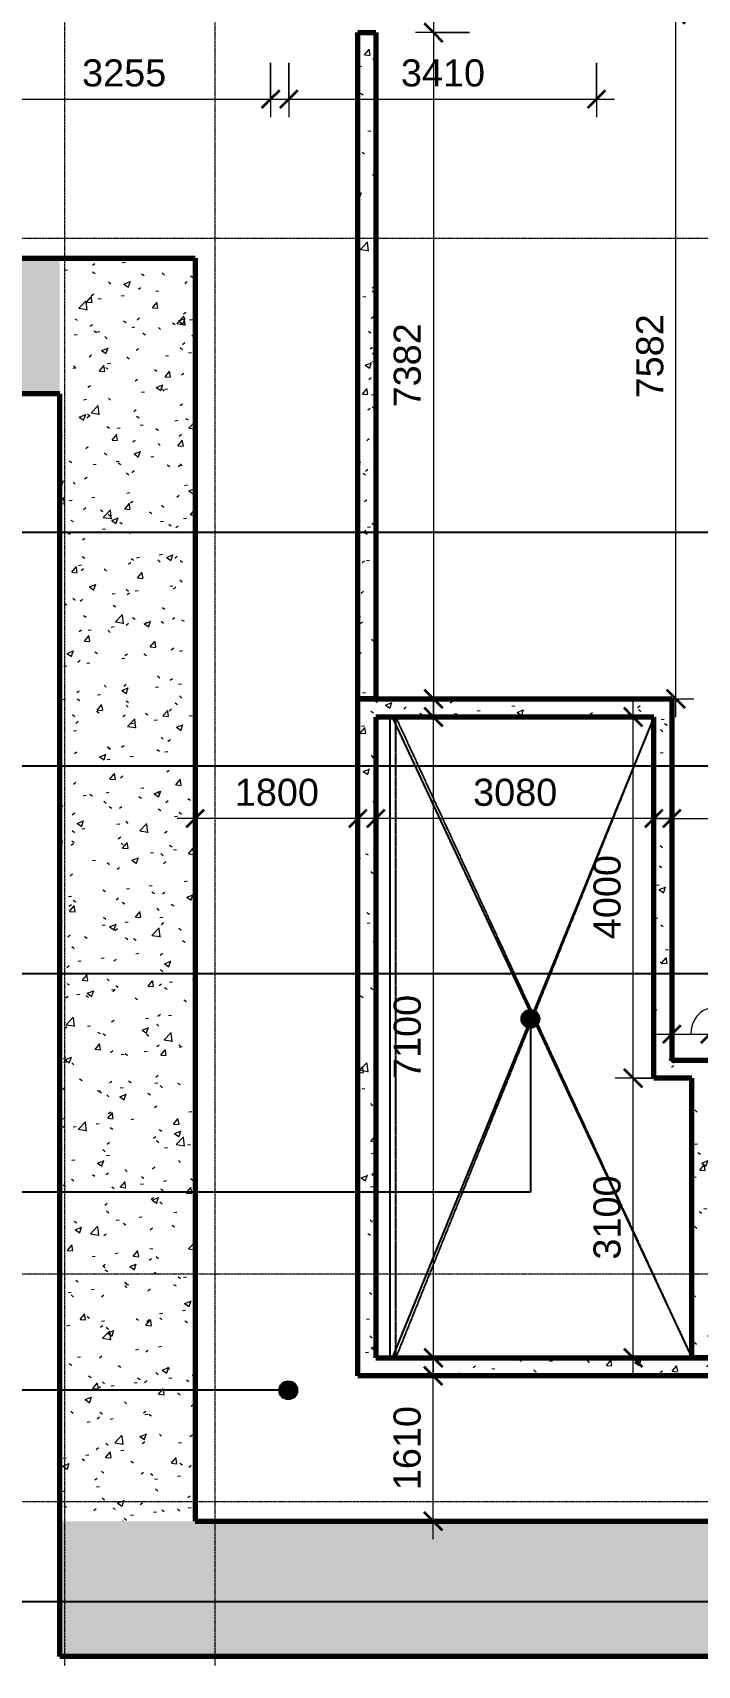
# Model space of a CAD drawing. Header units: millimetres. Extents: x -726048 to -647426, y -20687 to 18995.
# Drawn here: x -699438 to -692075, y -20130 to -2041 of the extents above; entities that cross this region are included whole.
import ezdxf

# ---------------------------------------------------------------- set-up
doc = ezdxf.new("R2010")
doc.units = ezdxf.units.MM
doc.linetypes.add('DPA_Grid _ Level 100', pattern=[10, 5.5, -1.6, 1.3, -1.6])
doc.linetypes.add('DPA_Overhead 100', pattern=[2.75, 1.75, -1])
for name, color, linetype, lineweight in [('_ _ A-DETL-OPENING', 1, 'Continuous', 25), ('A-ANNO-DIMS', 1, 'Continuous', 9), ('A-ANNO-DIMS-100', 1, 'Continuous', 9), ('A-FLOR-E', 2, 'Continuous', 35), ('A-FLOR-OVHD', 2, 'DPA_Overhead 100', 25), ('A-ROOM-IDEN', 3, 'Continuous', 25), ('A-WALL', 5, 'Continuous', 35), ('A-WALL-PATT', 1, 'Continuous', 35), ('S-GRID', 251, 'Continuous', 9), ('WALL-E', 2, 'Continuous', 35)]:
    doc.layers.add(name, color=color, linetype=linetype, lineweight=lineweight)
doc.styles.add('Arial_2', font='arial.ttf', dxfattribs={"height": 300})
doc.dimstyles.new('DPA-DIM-3_0_T-T', dxfattribs={"dimscale": 304.8, "dimtxt": 306.07782, "dimasz": 0.656168, "dimexe": 0.656168, "dimexo": 0.0625, "dimgap": 0.164042, "dimtad": 1, "dimdec": 0, "dimzin": 0, "dimdsep": 46, "dimtxsty": 'Arial_2', "dimblk1": 'OBLIQUE', "dimblk2": 'OBLIQUE', "dimsah": 1, "dimcen": 0.09, "dimdle": 0.656168, "dimadec": 8, "dimazin": 0, "dimtfac": 1, "dimtdec": 4, "dimtix": 1, "dimtmove": 0, "dimatfit": 3, "dimfxl": 1.312336, "dimfxlon": 1, "dimtvp": 1, "dimtolj": 1, "dimtzin": 0, "dimarcsym": 2})
doc.dimstyles.new('DPA-DIM-3_0_T-T_1', dxfattribs={"dimscale": 304.8, "dimtxt": 306.07782, "dimasz": 0.656168, "dimexe": 0.656168, "dimexo": 0.0625, "dimgap": 0.164042, "dimtad": 1, "dimdec": 0, "dimzin": 0, "dimdsep": 46, "dimtxsty": 'Arial_2', "dimblk1": 'OBLIQUE', "dimblk2": 'OBLIQUE', "dimsah": 1, "dimcen": 0.09, "dimdle": 0.656168, "dimadec": 8, "dimazin": 0, "dimtfac": 1, "dimtdec": 4, "dimtix": 1, "dimtmove": 1, "dimatfit": 3, "dimfxl": 1.312336, "dimfxlon": 1, "dimtvp": 1, "dimtolj": 1, "dimtzin": 0, "dimarcsym": 2})
pattern_1 = [(50, (0, 0), (728.7365, -63.7558), [76.2, -838.2]), (355, (0, 0), (-140.9716, 764.2276), [60.96, -670.56]), (100.451, (60.7, -5.3), (587.77, 700.46675), [64.76, -712.36]), (46.184, (0, 203.2), (1084.3162, -168.171), [114.3, -1257.3]), (96.636, (90.4, 189.2), (949.6099, 989.7098), [97.14, -1068.54]), (351.184, (0, 203.2), (949.6206, 989.7012), [91.44, -1005.84]), (21, (101.6, 152.4), (606.45787, -409.06057), [76.2, -838.2]), (326, (101.6, 152.4), (247.20834, 736.7529), [60.96, -670.56]), (71.451, (152.14, 118.3), (853.66825, 327.6855), [64.76, -712.36]), (37.5, (0, 0), (12.35469, 338.22012), [33.528, -628.904, 33.528, -647.192, -673.1]), (37.5, (0, 0), (12.35469, 338.22012), [-1343.152, 33.528, -639.572]), (7.5, (0, 0), (267.27887, 400.72213), [33.528, -354.584, 33.528, -613.664, -256.54]), (7.5, (0, 0), (267.27887, 400.72213), [-1035.304, 33.528, -223.012]), (327.5, (-226.57, 0), (542.36333, -22.91534), [33.528, -220.472, 33.528, -758.952, -1051.56]), (327.5, (-226.57, 0), (542.36333, -22.91534), [-1046.48, 33.528, -1018.032]), (317.5, (-328.17, 0), (592.51696, 101.7071), [33.528, -296.672, 33.528, -492.76, -746.76]), (317.5, (-328.17, 0), (592.51696, 101.7071), [-856.488, 33.528, -713.232])]

# ---------------------------------------------------------------- blocks, each defined once
blk = doc.blocks.new('DIMBLOCK23-4253-01 ENLARGED CONCOURSE LEVEL - REFLECTED CEILING PLAN - SHEET 4')
at = {"layer": 'A-ANNO-DIMS-100', "lineweight": 35, "transparency": 16777216}
for p, q in [((-694999, -2041), (-695099, -1941)), ((-694999, -2041), (-694899, -2141)), ((-694999, -9423), (-695099, -9323)), ((-694999, -9423), (-694899, -9523))]:
    blk.add_line(p, q, dxfattribs=at)
at = {"layer": 'A-ANNO-DIMS-100', "transparency": 16777216}
for p, q in [((-694999, -1841), (-694999, -9623)), ((-694599, -2041), (-695199, -2041)), ((-694999, -2041), (-694599, -2041)), ((-694599, -9423), (-695199, -9423)), ((-694999, -9423), (-694599, -9423))]:
    blk.add_line(p, q, dxfattribs=at)
at = {"layer": 'A-ANNO-DIMS-100', "color": 0, "transparency": 16777216, "insert": (-695439, -6193), "char_height": 300, "width": 1107.53, "attachment_point": 1, "rotation": 90, "line_spacing_factor": 0.941778, "style": 'Arial_2'}
blk.add_mtext('7382', dxfattribs=at)
blk = doc.blocks.new('_Oblique')
at = {"color": 0, "linetype": 'ByBlock', "lineweight": -2}
blk.add_line((-0.5, -0.5), (0.5, 0.5), dxfattribs=at)
blk = doc.blocks.new('DIMBLOCK24-4253-01 ENLARGED CONCOURSE LEVEL - REFLECTED CEILING PLAN - SHEET 4')
at = {"layer": 'A-ANNO-DIMS-100', "lineweight": 35, "transparency": 16777216}
for p, q in [((-694999, -9623), (-695099, -9523)), ((-694999, -9623), (-694899, -9723)), ((-694999, -16723), (-695099, -16623)), ((-694999, -16723), (-694899, -16823))]:
    blk.add_line(p, q, dxfattribs=at)
at = {"layer": 'A-ANNO-DIMS-100', "transparency": 16777216}
for p, q in [((-694999, -16923), (-694999, -9423)), ((-695399, -9623), (-694799, -9623)), ((-694999, -9623), (-695399, -9623)), ((-695399, -16723), (-694799, -16723)), ((-694999, -16723), (-695399, -16723))]:
    blk.add_line(p, q, dxfattribs=at)
at = {"layer": 'A-ANNO-DIMS-100', "color": 0, "transparency": 16777216, "insert": (-695439, -13634), "char_height": 300, "width": 1107.53, "attachment_point": 1, "rotation": 90, "line_spacing_factor": 0.941778, "style": 'Arial_2'}
blk.add_mtext('7100', dxfattribs=at)
blk = doc.blocks.new('DIMBLOCK25-4253-01 ENLARGED CONCOURSE LEVEL - REFLECTED CEILING PLAN - SHEET 4')
at = {"layer": 'A-ANNO-DIMS-100', "transparency": 16777216}
for p, q in [((-695001, -18733), (-695001, -16723)), ((-695401, -16923), (-694801, -16923)), ((-695001, -16923), (-695401, -16923)), ((-695401, -18533), (-694801, -18533)), ((-695001, -18533), (-695401, -18533))]:
    blk.add_line(p, q, dxfattribs=at)
at = {"layer": 'A-ANNO-DIMS-100', "lineweight": 35, "transparency": 16777216}
for p, q in [((-695001, -16923), (-695101, -16823)), ((-695001, -16923), (-694901, -17023)), ((-695001, -18533), (-695101, -18433)), ((-695001, -18533), (-694901, -18633))]:
    blk.add_line(p, q, dxfattribs=at)
at = {"layer": 'A-ANNO-DIMS-100', "color": 0, "transparency": 16777216, "insert": (-695441, -18189), "char_height": 300, "width": 1107.53, "attachment_point": 1, "rotation": 90, "line_spacing_factor": 0.941778, "style": 'Arial_2'}
blk.add_mtext('1610', dxfattribs=at)
blk = doc.blocks.new('DIMBLOCK38-4253-01 ENLARGED CONCOURSE LEVEL - REFLECTED CEILING PLAN - SHEET 4')
at = {"layer": 'A-ANNO-DIMS-100', "transparency": 16777216}
for p, q in [((-692357, -12737), (-692357, -13337)), ((-692357, -13137), (-692357, -12737)), ((-691937, -13537), (-691937, -12937)), ((-692557, -13137), (-691937, -13137)), ((-691937, -13137), (-691937, -13537))]:
    blk.add_line(p, q, dxfattribs=at)
at = {"layer": 'A-ANNO-DIMS-100', "lineweight": 35, "transparency": 16777216}
for p, q in [((-692357, -13137), (-692457, -13237)), ((-692357, -13137), (-692257, -13037)), ((-691937, -13137), (-692037, -13237)), ((-691937, -13137), (-691837, -13037))]:
    blk.add_line(p, q, dxfattribs=at)
at = {"layer": 'A-ANNO-DIMS-100', "transparency": 16777216}
blk.add_ellipse((-691916, -13137), major_axis=(0, 285), ratio=0.811627, start_param=0, end_param=1.570796, dxfattribs=at)
at = {"layer": 'A-ANNO-DIMS-100', "color": 0, "transparency": 16777216, "insert": (-691916, -12697), "char_height": 300, "width": 830.65, "attachment_point": 1, "line_spacing_factor": 0.941778, "style": 'Arial_2'}
blk.add_mtext('420', dxfattribs=at)
blk = doc.blocks.new('DIMBLOCK40-4253-01 ENLARGED CONCOURSE LEVEL - REFLECTED CEILING PLAN - SHEET 4')
at = {"layer": 'A-ANNO-DIMS-100', "transparency": 16777216}
for p, q in [((-695637, -11146), (-695637, -10546)), ((-692557, -11146), (-692557, -10546)), ((-692357, -10746), (-695837, -10746)), ((-695637, -10746), (-695637, -11146)), ((-692557, -10746), (-692557, -11146))]:
    blk.add_line(p, q, dxfattribs=at)
at = {"layer": 'A-ANNO-DIMS-100', "lineweight": 35, "transparency": 16777216}
for p, q in [((-695637, -10746), (-695537, -10646)), ((-692557, -10746), (-692457, -10646)), ((-695637, -10746), (-695737, -10846)), ((-692557, -10746), (-692657, -10846))]:
    blk.add_line(p, q, dxfattribs=at)
at = {"layer": 'A-ANNO-DIMS-100', "color": 0, "transparency": 16777216, "insert": (-694559, -10307), "char_height": 300, "width": 1107.53, "attachment_point": 1, "line_spacing_factor": 0.941778, "style": 'Arial_2'}
blk.add_mtext('3080', dxfattribs=at)
blk = doc.blocks.new('DIMBLOCK41-4253-01 ENLARGED CONCOURSE LEVEL - REFLECTED CEILING PLAN - SHEET 4')
at = {"layer": 'A-ANNO-DIMS-100', "transparency": 16777216}
for p, q in [((-700057, -2377), (-700057, -2977)), ((-700057, -2777), (-700057, -2377)), ((-696802, -2377), (-696802, -2977)), ((-696802, -2777), (-696802, -2377)), ((-700257, -2777), (-696602, -2777))]:
    blk.add_line(p, q, dxfattribs=at)
at = {"layer": 'A-ANNO-DIMS-100', "lineweight": 35, "transparency": 16777216}
for p, q in [((-700057, -2777), (-699957, -2677)), ((-696802, -2777), (-696702, -2677)), ((-700057, -2777), (-700157, -2877)), ((-696802, -2777), (-696902, -2877))]:
    blk.add_line(p, q, dxfattribs=at)
at = {"layer": 'A-ANNO-DIMS-100', "color": 0, "transparency": 16777216, "insert": (-698891, -2337), "char_height": 300, "width": 1107.53, "attachment_point": 1, "line_spacing_factor": 0.941778, "style": 'Arial_2'}
blk.add_mtext('3255', dxfattribs=at)
blk = doc.blocks.new('DIMBLOCK45-4253-01 ENLARGED CONCOURSE LEVEL - REFLECTED CEILING PLAN - SHEET 4')
at = {"layer": 'A-ANNO-DIMS-100', "lineweight": 35, "transparency": 16777216}
for p, q in [((-692312, -1841), (-692412, -1741)), ((-692312, -1841), (-692212, -1941)), ((-692312, -9423), (-692412, -9323)), ((-692312, -9423), (-692212, -9523))]:
    blk.add_line(p, q, dxfattribs=at)
at = {"layer": 'A-ANNO-DIMS-100', "transparency": 16777216}
for p, q in [((-692712, -1841), (-692112, -1841)), ((-692312, -1841), (-692712, -1841)), ((-692312, -9623), (-692312, -1841)), ((-692712, -9423), (-692112, -9423)), ((-692312, -9423), (-692712, -9423))]:
    blk.add_line(p, q, dxfattribs=at)
at = {"layer": 'A-ANNO-DIMS-100', "color": 0, "transparency": 16777216, "insert": (-692752, -6093), "char_height": 300, "width": 1107.53, "attachment_point": 1, "rotation": 90, "line_spacing_factor": 0.941778, "style": 'Arial_2'}
blk.add_mtext('7582', dxfattribs=at)
blk = doc.blocks.new('DIMBLOCK75-4253-01 ENLARGED CONCOURSE LEVEL - REFLECTED CEILING PLAN - SHEET 4')
at = {"layer": 'A-ANNO-DIMS-100', "transparency": 16777216}
for p, q in [((-697637, -11146), (-697637, -10546)), ((-695837, -11146), (-695837, -10546)), ((-695637, -10746), (-697837, -10746)), ((-697637, -10746), (-697637, -11146)), ((-695837, -10746), (-695837, -11146))]:
    blk.add_line(p, q, dxfattribs=at)
at = {"layer": 'A-ANNO-DIMS-100', "lineweight": 35, "transparency": 16777216}
for p, q in [((-697637, -10746), (-697537, -10646)), ((-695837, -10746), (-695737, -10646)), ((-697637, -10746), (-697737, -10846)), ((-695837, -10746), (-695937, -10846))]:
    blk.add_line(p, q, dxfattribs=at)
at = {"layer": 'A-ANNO-DIMS-100', "color": 0, "transparency": 16777216, "insert": (-697199, -10307), "char_height": 300, "width": 1107.53, "attachment_point": 1, "line_spacing_factor": 0.941778, "style": 'Arial_2'}
blk.add_mtext('1800', dxfattribs=at)
blk = doc.blocks.new('DIMBLOCK78-4253-01 ENLARGED CONCOURSE LEVEL - REFLECTED CEILING PLAN - SHEET 4')
at = {"layer": 'A-ANNO-DIMS-100', "transparency": 16777216}
for p, q in [((-696602, -2377), (-696602, -2977)), ((-696602, -2777), (-696602, -2377)), ((-693192, -2377), (-693192, -2977)), ((-693192, -2777), (-693192, -2377)), ((-696802, -2777), (-692992, -2777))]:
    blk.add_line(p, q, dxfattribs=at)
at = {"layer": 'A-ANNO-DIMS-100', "lineweight": 35, "transparency": 16777216}
for p, q in [((-696602, -2777), (-696502, -2677)), ((-693192, -2777), (-693092, -2677)), ((-696602, -2777), (-696702, -2877)), ((-693192, -2777), (-693292, -2877))]:
    blk.add_line(p, q, dxfattribs=at)
at = {"layer": 'A-ANNO-DIMS-100', "color": 0, "transparency": 16777216, "insert": (-695359, -2337), "char_height": 300, "width": 1107.53, "attachment_point": 1, "line_spacing_factor": 0.941778, "style": 'Arial_2'}
blk.add_mtext('3410', dxfattribs=at)
blk = doc.blocks.new('DIMBLOCK96-4253-01 ENLARGED CONCOURSE LEVEL - REFLECTED CEILING PLAN - SHEET 4')
at = {"layer": 'A-ANNO-DIMS-100', "lineweight": 35, "transparency": 16777216}
for p, q in [((-692787, -13623), (-692887, -13523)), ((-692787, -13623), (-692687, -13723)), ((-692787, -16723), (-692887, -16623)), ((-692787, -16723), (-692687, -16823))]:
    blk.add_line(p, q, dxfattribs=at)
at = {"layer": 'A-ANNO-DIMS-100', "transparency": 16777216}
for p, q in [((-692387, -13623), (-692987, -13623)), ((-692787, -16923), (-692787, -13623)), ((-692787, -13623), (-692387, -13623)), ((-693187, -16723), (-692587, -16723)), ((-692787, -16723), (-693187, -16723))]:
    blk.add_line(p, q, dxfattribs=at)
at = {"layer": 'A-ANNO-DIMS-100', "color": 0, "transparency": 16777216, "insert": (-693226, -15634), "char_height": 300, "width": 1107.53, "attachment_point": 1, "rotation": 90, "line_spacing_factor": 0.941778, "style": 'Arial_2'}
blk.add_mtext('3100', dxfattribs=at)
blk = doc.blocks.new('DIMBLOCK97-4253-01 ENLARGED CONCOURSE LEVEL - REFLECTED CEILING PLAN - SHEET 4')
at = {"layer": 'A-ANNO-DIMS-100', "lineweight": 35, "transparency": 16777216}
for p, q in [((-692787, -9623), (-692887, -9523)), ((-692787, -9623), (-692687, -9723)), ((-692787, -13623), (-692887, -13523)), ((-692787, -13623), (-692687, -13723))]:
    blk.add_line(p, q, dxfattribs=at)
at = {"layer": 'A-ANNO-DIMS-100', "transparency": 16777216}
for p, q in [((-692787, -13623), (-692787, -9423)), ((-693187, -9623), (-692587, -9623)), ((-692787, -9623), (-693187, -9623)), ((-692387, -13623), (-692987, -13623)), ((-692787, -13623), (-692387, -13623))]:
    blk.add_line(p, q, dxfattribs=at)
at = {"layer": 'A-ANNO-DIMS-100', "color": 0, "transparency": 16777216, "insert": (-693226, -12084), "char_height": 300, "width": 1107.53, "attachment_point": 1, "rotation": 90, "line_spacing_factor": 0.941778, "style": 'Arial_2'}
blk.add_mtext('4000', dxfattribs=at)
blk = doc.blocks.new('DIMBLOCK98-4253-01 ENLARGED CONCOURSE LEVEL - REFLECTED CEILING PLAN - SHEET 4')
at = {"layer": 'A-ANNO-DIMS-100', "transparency": 16777216}
for p, q in [((-692357, -10346), (-692357, -10946)), ((-692357, -10746), (-692357, -10346)), ((-689187, -10346), (-689187, -10946)), ((-689187, -10746), (-689187, -10346)), ((-692557, -10746), (-688987, -10746))]:
    blk.add_line(p, q, dxfattribs=at)
at = {"layer": 'A-ANNO-DIMS-100', "lineweight": 35, "transparency": 16777216}
for p, q in [((-692357, -10746), (-692257, -10646)), ((-689187, -10746), (-689087, -10646)), ((-692357, -10746), (-692457, -10846)), ((-689187, -10746), (-689287, -10846))]:
    blk.add_line(p, q, dxfattribs=at)
at = {"layer": 'A-ANNO-DIMS-100', "color": 0, "transparency": 16777216, "insert": (-691234, -10307), "char_height": 300, "width": 1107.53, "attachment_point": 1, "line_spacing_factor": 0.941778, "style": 'Arial_2'}
blk.add_mtext('3170', dxfattribs=at)

msp = doc.modelspace()

# ---------------------------------------------------------------- hatches: boundary and pattern name
at = {"layer": 'A-ROOM-IDEN'}
h = msp.add_hatch(color=256, dxfattribs=at)
edge = h.paths.add_edge_path()
edge.add_arc((-693923.9, -12967), 100, 0, 360)
h = msp.add_hatch(color=256, dxfattribs=at)
edge = h.paths.add_edge_path()
edge.add_arc((-696606.4, -17082.2), 100, 0, 360)
at = {"layer": 'A-WALL-PATT', "lineweight": 9}
h = msp.add_hatch(dxfattribs=at)
h.set_pattern_fill('FP_1', color=256, style=0, pattern_type=2)
h.set_pattern_definition(pattern_1)
h.paths.add_polyline_path([(-695637.4, -9423), (-695637.4, -2041), (-695837.4, -2041), (-695837.4, -9423)])
h = msp.add_hatch(dxfattribs=at)
h.set_pattern_fill('FP_1', color=256, style=0, pattern_type=2)
h.set_pattern_definition(pattern_1)
h.paths.add_polyline_path([(-699137.4, -6041), (-699137.4, -4541), (-722165.5, -4541), (-722165.5, -6041), (-700299.6, -6041)])
h = msp.add_hatch(dxfattribs=at)
h.set_pattern_fill('FP_1', color=256, style=0, pattern_type=2)
h.set_pattern_definition(pattern_1)
h.paths.add_polyline_path([(-699137.4, -18533), (-697637.4, -18533), (-697637.4, -4541), (-699137.4, -4541), (-699137.4, -12187.8)])
h = msp.add_hatch(dxfattribs=at)
h.set_pattern_fill('FP_1', color=256, style=0, pattern_type=2)
h.set_pattern_definition(pattern_1)
h.paths.add_polyline_path([(-692557.4, -9623), (-692357.4, -9623), (-692357.4, -9423), (-695837.4, -9423), (-695837.4, -9623), (-695637.4, -9623)])
h = msp.add_hatch(dxfattribs=at)
h.set_pattern_fill('FP_1', color=256, style=0, pattern_type=2)
h.set_pattern_definition(pattern_1)
h.paths.add_polyline_path([(-695637.4, -16723), (-695637.4, -9623), (-695837.4, -9623), (-695837.4, -16723)])
h = msp.add_hatch(dxfattribs=at)
h.set_pattern_fill('FP_1', color=256, style=0, pattern_type=2)
h.set_pattern_definition(pattern_1)
h.paths.add_polyline_path([(-692557.4, -13623), (-692357.4, -13623), (-692357.4, -9623), (-692557.4, -9623), (-692557.4, -12187.8)])
h = msp.add_hatch(dxfattribs=at)
h.set_pattern_fill('FP_1', color=256, style=0, pattern_type=2)
h.set_pattern_definition(pattern_1)
h.paths.add_polyline_path([(-685737.4, -13623), (-684737.4, -13623), (-684737.4, -13423), (-692357.4, -13423), (-692357.4, -13623), (-685937.4, -13623)])
h = msp.add_hatch(dxfattribs=at)
h.set_pattern_fill('FP_1', color=256, style=0, pattern_type=2)
h.set_pattern_definition(pattern_1)
h.paths.add_polyline_path([(-691937.4, -16723), (-691937.4, -13623), (-692137.4, -13623), (-692137.4, -16723)])
h = msp.add_hatch(dxfattribs=at)
h.set_pattern_fill('FP_1', color=256, style=0, pattern_type=2)
h.set_pattern_definition(pattern_1)
h.paths.add_polyline_path([(-685737.4, -16923), (-685737.4, -16723), (-695837.4, -16723), (-695837.4, -16923), (-687180, -16923)])
h = msp.add_hatch(dxfattribs=at)
h.set_pattern_fill('FP_1', color=256, style=0, pattern_type=2)
h.set_pattern_definition(pattern_1)
h.paths.add_polyline_path([(-699137.4, -20033), (-653822.4, -20033), (-653822.4, -18533), (-699137.4, -18533)])

# ---------------------------------------------------------------- linework, layer by layer
at = {"layer": '_ _ A-DETL-OPENING'}
for p, q in [((-695482.4, -9623), (-692557.4, -9623)), ((-695482.4, -9623), (-695482.4, -16723)), ((-692557.4, -9623), (-695457.4, -16723)), ((-695457.4, -9623), (-692137.4, -16723)), ((-692557.4, -13623), (-692557.4, -9623)), ((-692557.4, -13623), (-692137.4, -13623)), ((-692137.4, -13623), (-692137.4, -16723)), ((-692137.4, -16723), (-695482.4, -16723))]:
    msp.add_line(p, q, dxfattribs=at)
at = {"layer": 'A-FLOR-E'}
for p, q in [((-695837.4, -2041), (-695837.4, -16923)), ((-695837.4, -16923), (-695837.4, -2041)), ((-695637.4, -9423), (-695637.4, -2041)), ((-695637.4, -2041), (-695637.4, -9423)), ((-697637.4, -4541), (-711352.4, -4541)), ((-711352.4, -4541), (-697637.4, -4541)), ((-697637.4, -4541), (-698478.2, -4541)), ((-698478.2, -4541), (-697637.4, -4541)), ((-697637.4, -18533), (-697637.4, -4541)), ((-697637.4, -4541), (-697637.4, -18533)), ((-697637.4, -18533), (-697637.4, -4541)), ((-697637.4, -4541), (-697637.4, -18533)), ((-692357.4, -9423), (-695837.4, -9423)), ((-695837.4, -9423), (-695837.4, -13416.4)), ((-695837.4, -13416.4), (-695837.4, -9423)), ((-695837.4, -9423), (-692357.4, -9423)), ((-692357.4, -9423), (-695637.4, -9423)), ((-695637.4, -9423), (-692357.4, -9423)), ((-692357.4, -13423), (-692357.4, -9423)), ((-692357.4, -9423), (-692357.4, -13423)), ((-692357.4, -9623), (-692357.4, -9423)), ((-692357.4, -9423), (-692357.4, -9623)), ((-689034.4, -13423), (-692357.4, -13423)), ((-692357.4, -13423), (-689034.4, -13423)), ((-695837.4, -13616.4), (-695837.4, -16923)), ((-695837.4, -16923), (-695837.4, -13616.4)), ((-695837.4, -16923), (-685937.4, -16923)), ((-685937.4, -16923), (-695837.4, -16923)), ((-695837.4, -16923), (-672727.4, -16923)), ((-672727.4, -16923), (-695837.4, -16923)), ((-692137.4, -18533), (-697637.4, -18533)), ((-697637.4, -18533), (-692137.4, -18533)), ((-667627.4, -18533), (-697637.4, -18533)), ((-697637.4, -18533), (-667627.4, -18533))]:
    msp.add_line(p, q, dxfattribs=at)
at = {"layer": 'A-FLOR-OVHD', "color": 8}
for p, q in [((-695417, -9623), (-692557.4, -9623)), ((-695417, -9623), (-695417, -16723)), ((-692557.4, -9623), (-695417, -16723)), ((-695417, -9623), (-692137.4, -16723)), ((-692557.4, -9623), (-692557.4, -13623)), ((-692557.4, -13623), (-692137.4, -13623)), ((-692137.4, -13623), (-692137.4, -16723)), ((-692137.4, -16723), (-695417, -16723))]:
    msp.add_line(p, q, dxfattribs=at)
at = {"layer": 'A-ROOM-IDEN'}
for p, q in [((-685055.7, -7577.3), (-703187.7, -7577.3)), ((-687940.2, -10167.8), (-703055.2, -10167.8)), ((-690528.7, -12466.8), (-703187.7, -12466.8)), ((-693923.9, -12967), (-693923.9, -14886.3)), ((-693923.9, -14886.3), (-702830.2, -14886.3)), ((-696606.4, -17082.2), (-703425.2, -17082.2)), ((-688936.1, -19426.9), (-703425.2, -19426.9))]:
    msp.add_line(p, q, dxfattribs=at)
for centre in [(-693923.9, -12967), (-696606.4, -17082.2)]:
    msp.add_circle(centre, 100, dxfattribs=at)
at = {"layer": 'A-WALL', "color": 7, "lineweight": 70}
for p, q in [((-695837.4, -9423), (-695837.4, -2041)), ((-695837.4, -2041), (-695637.4, -2041)), ((-695637.4, -2041), (-695637.4, -9423)), ((-711352.4, -4541), (-699137.4, -4541)), ((-699137.4, -4541), (-697637.4, -4541)), ((-697637.4, -4541), (-697637.4, -18533)), ((-699137.4, -6041), (-722165.5, -6041)), ((-699137.4, -18533), (-699137.4, -6041)), ((-695837.4, -9623), (-695837.4, -9423)), ((-695837.4, -9423), (-692357.4, -9423)), ((-695637.4, -9423), (-695837.4, -9423)), ((-692357.4, -9423), (-692357.4, -9623)), ((-695837.4, -16723), (-695837.4, -9623)), ((-695637.4, -9623), (-695637.4, -16723)), ((-692557.4, -9623), (-695637.4, -9623)), ((-692557.4, -13623), (-692557.4, -9623)), ((-692357.4, -9623), (-692357.4, -13423)), ((-692357.4, -13423), (-686867.4, -13423)), ((-692357.4, -13623), (-692557.4, -13623)), ((-692137.4, -13623), (-692357.4, -13623)), ((-692137.4, -16723), (-692137.4, -13623)), ((-695837.4, -16923), (-695837.4, -16723)), ((-695637.4, -16723), (-685937.4, -16723)), ((-691937.4, -16723), (-692137.4, -16723)), ((-685737.4, -16923), (-695837.4, -16923)), ((-699137.4, -20033), (-699137.4, -18533)), ((-697637.4, -18533), (-667627.4, -18533)), ((-653822.4, -20033), (-699137.4, -20033))]:
    msp.add_line(p, q, dxfattribs=at)
at = {"layer": 'S-GRID', "linetype": 'DPA_Grid _ Level 100'}
for p, q in [((-699082.4, -20129.6), (-699082.4, 18020.9)), ((-697417.4, -20129.6), (-697417.4, 18020.9)), ((-652322.4, -4321), (-724648.9, -4321)), ((-652322.4, -15796), (-724648.9, -15796)), ((-724648.9, -18313), (-652322.4, -18313))]:
    msp.add_line(p, q, dxfattribs=at)
at = {"layer": 'WALL-E'}
for p, q in [((-698478.2, -4541), (-698678.2, -4541)), ((-698678.2, -4541), (-698478.2, -4541)), ((-692357.4, -9423), (-692357.4, -9623))]:
    msp.add_line(p, q, dxfattribs=at)

# ---------------------------------------------------------------- dimensions: what is measured, and where the dimension line sits
at = {"layer": 'A-ANNO-DIMS'}
for base, p1, p2, angle, override, picture, middle in [((-692312.5, -1841), (-692712.5, -9423), (-692712.5, -1841), 90, {"dimpost": '<>', "dimfxl": 7581.997067}, 'DIMBLOCK45-4253-01 ENLARGED CONCOURSE LEVEL - REFLECTED CEILING PLAN - SHEET 4', (-692515.7, -5632)), ((-694999.4, -9423), (-694599.4, -2041), (-694599.4, -9423), 90, {"dimpost": '<>', "dimfxl": 7381.997067}, 'DIMBLOCK23-4253-01 ENLARGED CONCOURSE LEVEL - REFLECTED CEILING PLAN - SHEET 4', (-695202.7, -5732)), ((-694999.4, -9623), (-695399.4, -16723), (-695399.4, -9623), 90, {"dimpost": '<>', "dimfxl": 7100}, 'DIMBLOCK24-4253-01 ENLARGED CONCOURSE LEVEL - REFLECTED CEILING PLAN - SHEET 4', (-695202.6, -13173)), ((-692786.7, -9623), (-692386.7, -13623), (-693186.7, -9623), 90, {"dimpost": '<>', "dimfxl": 4079.215611}, 'DIMBLOCK97-4253-01 ENLARGED CONCOURSE LEVEL - REFLECTED CEILING PLAN - SHEET 4', (-692989.9, -11623)), ((-692786.7, -13623), (-693186.7, -16723), (-692386.7, -13623), 90, {"dimpost": '<>', "dimfxl": 3201.562119}, 'DIMBLOCK96-4253-01 ENLARGED CONCOURSE LEVEL - REFLECTED CEILING PLAN - SHEET 4', (-692990, -15173)), ((-695001.1, -16923), (-695401.1, -18533), (-695401.1, -16923), 270, {"dimpost": '<>', "dimfxl": 1609.99999}, 'DIMBLOCK25-4253-01 ENLARGED CONCOURSE LEVEL - REFLECTED CEILING PLAN - SHEET 4', (-695204.2, -17728))]:
    dim = msp.add_linear_dim(base=base, p1=p1, p2=p2, angle=angle, dimstyle='DPA-DIM-3_0_T-T', override=override, dxfattribs=at)
    dim.commit()
    dim.dimension.update_dxf_attribs({"geometry": picture, "text_midpoint": middle})
for base, p1, p2, override, picture, middle in [((-696802.4, -2776.9), (-700057.4, -2376.9), (-696802.4, -2376.9), {"dimpost": '<>', "dimfxl": 3255}, 'DIMBLOCK41-4253-01 ENLARGED CONCOURSE LEVEL - REFLECTED CEILING PLAN - SHEET 4', (-698429.9, -2573.6)), ((-693192.4, -2776.9), (-696602.4, -2376.9), (-693192.4, -2376.9), {"dimpost": '<>', "dimfxl": 3410}, 'DIMBLOCK78-4253-01 ENLARGED CONCOURSE LEVEL - REFLECTED CEILING PLAN - SHEET 4', (-694897.4, -2573.6)), ((-697637.4, -10746), (-695837.4, -11146), (-697637.4, -11146), {"dimpost": '<>', "dimfxl": 1800}, 'DIMBLOCK75-4253-01 ENLARGED CONCOURSE LEVEL - REFLECTED CEILING PLAN - SHEET 4', (-696737.4, -10542.8)), ((-695637.4, -10746), (-692557.4, -11146), (-695637.4, -11146), {"dimpost": '<>', "dimfxl": 3079.999994}, 'DIMBLOCK40-4253-01 ENLARGED CONCOURSE LEVEL - REFLECTED CEILING PLAN - SHEET 4', (-694097.4, -10542.7)), ((-689187.4, -10746), (-692357.4, -10346), (-689187.4, -10346), {"dimpost": '<>', "dimfxl": 3170}, 'DIMBLOCK98-4253-01 ENLARGED CONCOURSE LEVEL - REFLECTED CEILING PLAN - SHEET 4', (-690772.4, -10542.7))]:
    dim = msp.add_linear_dim(base=base, p1=p1, p2=p2, dimstyle='DPA-DIM-3_0_T-T', override=override, dxfattribs=at)
    dim.commit()
    dim.dimension.update_dxf_attribs({"geometry": picture, "text_midpoint": middle})
dim = msp.add_linear_dim(base=(-691937.4, -13136.7), p1=(-692357.4, -12736.7), p2=(-691937.4, -13536.7), dimstyle='DPA-DIM-3_0_T-T_1', override={"dimpost": '<>', "dimfxl": 903.54856}, dxfattribs=at)
dim.commit()
dim.dimension.update_dxf_attribs({"geometry": 'DIMBLOCK38-4253-01 ENLARGED CONCOURSE LEVEL - REFLECTED CEILING PLAN - SHEET 4', "text_midpoint": (-691500.4, -12897.2), "dimtype": 160})

doc.saveas('drawing.dxf')
